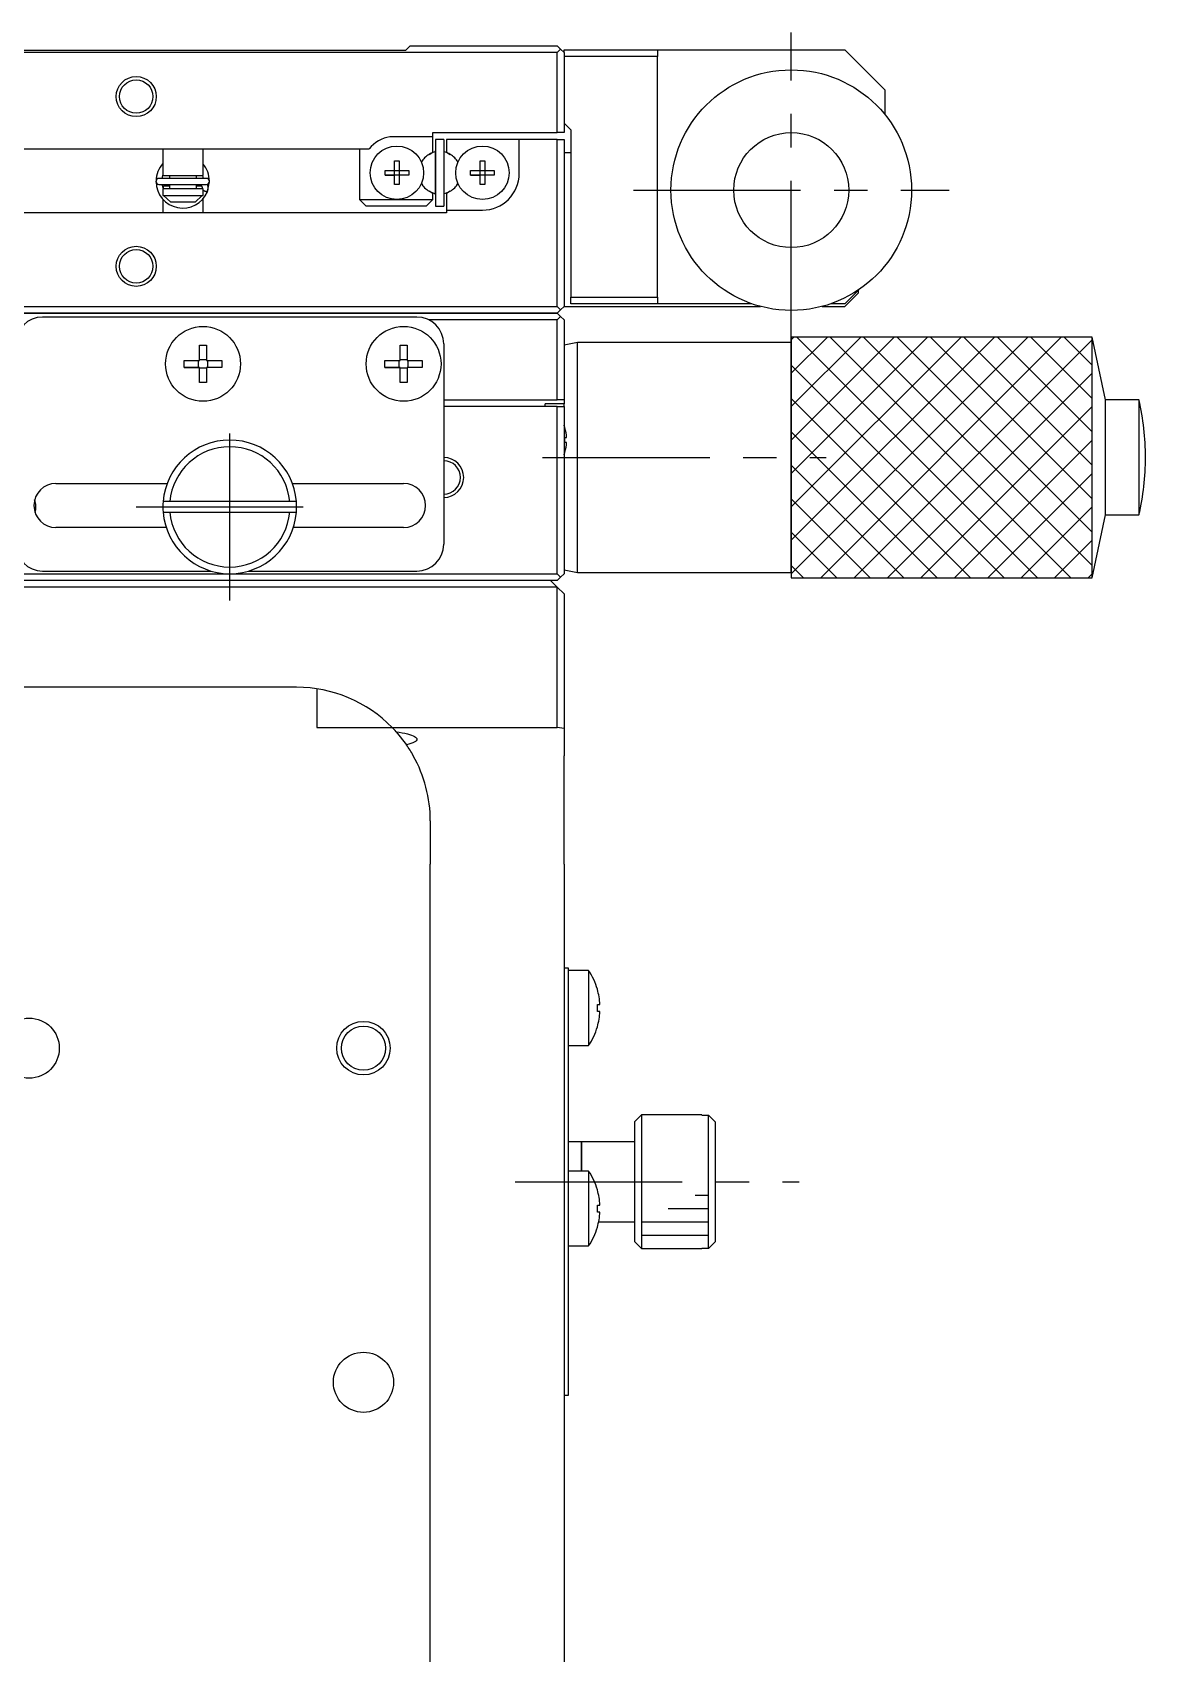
# Model space of a CAD drawing. Extents: x -524 to 387, y 9 to 736.
# Drawn here: x -135.8 to -52.6, y 615.2 to 736.5 of the extents above; entities that cross this region are included whole.
import ezdxf

# ---------------------------------------------------------------- set-up
doc = ezdxf.new("R2010")
doc.units = 0
doc.header["$LTSCALE"] = 10
doc.linetypes.add('CENTER', pattern=[2, 1.25, -0.25, 0.25, -0.25])
doc.linetypes.add('DASHED', pattern=[3.5, 2, -1.5])
doc.layers.get('0').update_dxf_attribs({"linetype": 'CONTINUOUS'})
doc.layers.add('CENTER', color=1, linetype='CENTER')

msp = doc.modelspace()

# ---------------------------------------------------------------- linework, layer by layer
at = {"color": 7, "linetype": 'CONTINUOUS'}
for p, q in [((-107.92803, 735.121593), (-164.22803, 735.121593)), ((-107.57803, 735.471593), (-107.92803, 735.121593)), ((-107.57803, 735.471593), (-96.57803, 735.471593)), ((-96.32803, 735.221593), (-96.57803, 735.471593)), ((-96.57803, 734.971593), (-96.32803, 735.221593)), ((-96.07803, 734.971593), (-96.32803, 735.221593)), ((-96.07803, 735.171593), (-89.07803, 735.171593)), ((-96.07803, 734.971593), (-96.07803, 735.171593)), ((-89.07803, 735.171593), (-89.07803, 734.671593)), ((-89.07803, 735.171593), (-75.07803, 735.171593)), ((-72.07803, 732.171593), (-75.07803, 735.171593)), ((-96.57803, 734.971593), (-175.57803, 734.971593)), ((-96.57803, 728.971593), (-96.57803, 734.971593)), ((-96.07803, 734.971593), (-96.07803, 728.971593)), ((-89.07803, 734.671593), (-96.07803, 734.671593)), ((-89.07803, 716.671593), (-89.07803, 734.671593)), ((-72.07803, 732.171593), (-72.07803, 730.328447)), ((-96.07803, 729.671593), (-95.57803, 729.171593)), ((-95.57803, 729.171593), (-95.57803, 716.671593)), ((-105.87803, 728.671593), (-109.100045, 728.671593)), ((-105.87803, 728.971593), (-96.57803, 728.971593)), ((-105.87803, 728.671593), (-105.87803, 728.971593)), ((-105.87803, 727.516005), (-105.87803, 728.671593)), ((-105.67803, 728.471593), (-105.67803, 723.471593)), ((-105.07803, 728.471593), (-105.67803, 728.471593)), ((-105.67803, 728.471593), (-105.67803, 727.530489)), ((-105.07803, 728.471593), (-105.07803, 723.471593)), ((-104.87803, 728.471593), (-104.87803, 727.516005)), ((-99.42803, 728.471593), (-104.87803, 728.471593)), ((-99.42803, 725.921593), (-99.42803, 728.471593)), ((-96.57803, 728.471593), (-99.42803, 728.471593)), ((-96.07803, 728.971593), (-96.57803, 728.971593)), ((-96.57803, 715.971593), (-96.57803, 728.471593)), ((-96.57803, 728.471593), (-96.07803, 728.471593)), ((-96.07803, 728.471593), (-96.07803, 715.971593)), ((-161.498968, 727.771593), (-110.657092, 727.771593)), ((-126.07803, 727.771593), (-126.07803, 725.771593)), ((-123.07803, 725.771593), (-123.07803, 727.771593)), ((-111.37803, 727.771593), (-111.37803, 723.971593)), ((-108.75803, 726.857954), (-108.39803, 726.857954)), ((-108.75803, 726.151593), (-108.75803, 726.857954)), ((-108.39803, 726.857954), (-108.39803, 726.151593)), ((-106.17178, 727.346408), (-105.87803, 727.516005)), ((-105.678032, 727.530488), (-105.678032, 727.621593)), ((-105.678032, 724.321593), (-105.678032, 727.621593)), ((-105.678032, 727.530488), (-105.678032, 727.621593)), ((-105.678032, 727.530488), (-105.678032, 727.621593)), ((-105.678032, 727.530488), (-105.678032, 727.621593)), ((-105.678032, 727.530488), (-105.678032, 727.621593)), ((-105.678032, 727.530488), (-105.678032, 727.621593)), ((-105.678032, 727.530488), (-105.678032, 727.621593)), ((-105.678032, 727.530488), (-105.678032, 727.621593)), ((-105.678032, 727.530488), (-105.678032, 727.621593)), ((-105.678032, 727.530488), (-105.678032, 727.621593)), ((-105.678032, 727.530488), (-105.678032, 727.621593)), ((-105.678032, 727.530488), (-105.678032, 727.621593)), ((-105.678032, 727.530488), (-105.678032, 727.621593)), ((-105.678032, 727.530488), (-105.678032, 727.621593)), ((-105.678032, 727.530488), (-105.678032, 727.621593)), ((-105.678032, 727.530488), (-105.678032, 727.621593)), ((-105.678032, 727.530488), (-105.678032, 727.621593)), ((-105.678032, 727.530488), (-105.678032, 727.621593)), ((-105.678032, 727.530488), (-105.678032, 727.621593)), ((-105.678032, 727.530488), (-105.678032, 727.621593)), ((-105.678032, 727.530488), (-105.678032, 727.621593)), ((-105.678032, 727.530488), (-105.678032, 727.621593)), ((-105.678032, 727.530488), (-105.678032, 727.621593)), ((-105.678032, 727.530488), (-105.678032, 727.621593)), ((-105.678032, 727.530488), (-105.678032, 727.621593)), ((-105.678032, 727.530488), (-105.678032, 727.621593)), ((-105.678032, 727.530488), (-105.678032, 727.621593)), ((-105.678032, 727.530488), (-105.678032, 727.621593)), ((-105.678032, 727.530488), (-105.678032, 727.621593)), ((-105.678032, 727.530488), (-105.678032, 727.621593)), ((-105.678032, 727.530488), (-105.678032, 727.621593)), ((-104.87803, 727.516005), (-104.58428, 727.346408)), ((-102.35803, 726.857954), (-101.99803, 726.857954)), ((-102.35803, 726.151593), (-102.35803, 726.857954)), ((-101.99803, 726.857954), (-101.99803, 726.151593)), ((-95.57803, 727.471593), (-96.07803, 727.471593)), ((-122.822401, 725.551087), (-126.372401, 725.551087)), ((-126.131693, 725.551141), (-126.082874, 725.771762)), ((-126.082874, 725.771762), (-126.078263, 725.786915)), ((-126.07803, 725.771593), (-123.07803, 725.771593)), ((-125.57803, 725.771593), (-125.57803, 725.551087)), ((-123.57803, 725.551087), (-123.57803, 725.771593)), ((-123.112014, 725.771644), (-123.062795, 725.551139)), ((-109.464391, 726.151593), (-108.75803, 726.151593)), ((-109.464391, 725.791593), (-109.464391, 726.151593)), ((-108.75803, 725.791593), (-109.464391, 725.791593)), ((-109.464391, 725.791593), (-108.75803, 725.791593)), ((-108.747658, 726.14122), (-108.75803, 726.151593)), ((-108.747658, 725.801965), (-108.75803, 725.791593)), ((-108.75803, 725.085231), (-108.75803, 725.791593)), ((-108.747658, 726.14122), (-108.408402, 726.14122)), ((-108.747658, 725.801965), (-108.747658, 726.14122)), ((-108.408402, 725.801965), (-108.747658, 725.801965)), ((-108.408402, 726.14122), (-108.39803, 726.151593)), ((-108.408402, 726.14122), (-108.408402, 725.801965)), ((-108.408402, 725.801965), (-108.39803, 725.791593)), ((-108.39803, 726.151593), (-107.691668, 726.151593)), ((-108.39803, 725.791593), (-108.39803, 725.085231)), ((-107.691668, 725.791593), (-108.39803, 725.791593)), ((-107.691668, 725.791593), (-108.39803, 725.791593)), ((-107.691668, 726.151593), (-107.691668, 725.791593)), ((-103.064391, 726.151593), (-102.35803, 726.151593)), ((-103.064391, 725.791593), (-103.064391, 726.151593)), ((-102.35803, 725.791593), (-103.064391, 725.791593)), ((-103.064391, 725.791593), (-102.35803, 725.791593)), ((-102.347658, 726.14122), (-102.35803, 726.151593)), ((-102.347658, 725.801965), (-102.35803, 725.791593)), ((-102.35803, 725.085231), (-102.35803, 725.791593)), ((-102.347658, 726.14122), (-102.008402, 726.14122)), ((-102.347658, 725.801965), (-102.347658, 726.14122)), ((-102.008402, 725.801965), (-102.347658, 725.801965)), ((-102.008402, 726.14122), (-101.99803, 726.151593)), ((-102.008402, 726.14122), (-102.008402, 725.801965)), ((-102.008402, 725.801965), (-101.99803, 725.791593)), ((-101.99803, 726.151593), (-101.291668, 726.151593)), ((-101.99803, 725.791593), (-101.99803, 725.085231)), ((-101.291668, 725.791593), (-101.99803, 725.791593)), ((-101.291668, 725.791593), (-101.99803, 725.791593)), ((-101.291668, 726.151593), (-101.291668, 725.791593)), ((-126.463143, 724.610092), (-126.442508, 724.554349)), ((-126.441581, 724.554821), (-126.428628, 724.524564)), ((-126.372401, 725.101087), (-122.822401, 725.101087)), ((-126.045575, 724.771562), (-126.132019, 725.101069)), ((-123.07803, 724.771593), (-126.07803, 724.771593)), ((-126.07803, 724.771593), (-126.07803, 724.271593)), ((-126.07803, 724.271593), (-126.023713, 724.271593)), ((-126.047922, 724.834613), (-126.047365, 724.848238)), ((-126.047779, 724.820981), (-126.047922, 724.834613)), ((-126.046937, 724.807377), (-126.047779, 724.820981)), ((-126.047365, 724.848238), (-126.04611, 724.861818)), ((-126.045398, 724.793839), (-126.046937, 724.807377)), ((-126.04611, 724.861818), (-126.04416, 724.875316)), ((-126.043169, 724.780403), (-126.045398, 724.793839)), ((-126.04416, 724.875316), (-126.041521, 724.888696)), ((-126.041316, 724.771577), (-126.043169, 724.780403)), ((-126.041521, 724.888696), (-126.038201, 724.901922)), ((-126.038201, 724.901922), (-126.03421, 724.914959)), ((-126.03421, 724.914959), (-126.029561, 724.927772)), ((-126.029561, 724.927772), (-126.024267, 724.940329)), ((-126.024267, 724.940329), (-126.018344, 724.952596)), ((-125.494545, 723.771593), (-126.023713, 724.271593)), ((-126.023713, 724.271593), (-123.132347, 724.271593)), ((-126.018344, 724.952596), (-126.01181, 724.964542)), ((-126.01181, 724.964542), (-126.004684, 724.976139)), ((-125.57803, 724.971593), (-126.007698, 724.971593)), ((-126.004684, 724.976139), (-125.996987, 724.987356)), ((-125.996987, 724.987356), (-125.988739, 724.998168)), ((-125.988739, 724.998168), (-125.979965, 725.008548)), ((-125.979965, 725.008548), (-125.970689, 725.018472)), ((-125.970689, 725.018472), (-125.960935, 725.027917)), ((-125.960935, 725.027917), (-125.95073, 725.036862)), ((-125.95073, 725.036862), (-125.9401, 725.045287)), ((-125.9401, 725.045287), (-125.929072, 725.053174)), ((-125.929072, 725.053174), (-125.917676, 725.060506)), ((-125.917676, 725.060506), (-125.90594, 725.067267)), ((-125.90594, 725.067267), (-125.893891, 725.073443)), ((-125.893891, 725.073443), (-125.881561, 725.079021)), ((-125.881561, 725.079021), (-125.868979, 725.083991)), ((-125.868979, 725.083991), (-125.856175, 725.088342)), ((-125.856175, 725.088342), (-125.843179, 725.092065)), ((-125.843179, 725.092065), (-125.830023, 725.095154)), ((-125.830023, 725.095154), (-125.816736, 725.097602)), ((-125.816736, 725.097602), (-125.80335, 725.099405)), ((-125.80335, 725.099405), (-125.789896, 725.100559)), ((-125.789896, 725.100559), (-125.776404, 725.101063)), ((-125.776404, 725.101063), (-125.772849, 725.101087)), ((-125.57803, 725.101087), (-125.57803, 724.771593)), ((-123.132347, 724.271593), (-123.661515, 723.771593)), ((-123.57803, 724.771593), (-123.57803, 725.101087)), ((-123.186884, 724.971593), (-123.57803, 724.971593)), ((-123.421952, 725.101087), (-123.409166, 725.100789)), ((-123.409166, 725.100789), (-123.395702, 725.09984)), ((-123.395702, 725.09984), (-123.382301, 725.098244)), ((-123.382301, 725.098244), (-123.368993, 725.096002)), ((-123.368993, 725.096002), (-123.35581, 725.093122)), ((-123.35581, 725.093122), (-123.342783, 725.089607)), ((-123.342783, 725.089607), (-123.329941, 725.085466)), ((-123.329941, 725.085466), (-123.317314, 725.080708)), ((-123.317314, 725.080708), (-123.304931, 725.075342)), ((-123.304931, 725.075342), (-123.292823, 725.06938)), ((-123.292823, 725.06938), (-123.281018, 725.062834)), ((-123.281018, 725.062834), (-123.269545, 725.055717)), ((-123.269545, 725.055717), (-123.25843, 725.048046)), ((-123.25843, 725.048046), (-123.247703, 725.039836)), ((-123.247703, 725.039836), (-123.237388, 725.031105)), ((-123.237388, 725.031105), (-123.227514, 725.021873)), ((-123.227514, 725.021873), (-123.218105, 725.012158)), ((-123.218105, 725.012158), (-123.209185, 725.001984)), ((-123.209185, 725.001984), (-123.200779, 724.991373)), ((-123.200779, 724.991373), (-123.192909, 724.980349)), ((-123.192909, 724.980349), (-123.185598, 724.968938)), ((-123.185598, 724.968938), (-123.178865, 724.957167)), ((-123.178865, 724.957167), (-123.172731, 724.945065)), ((-123.172731, 724.945065), (-123.167212, 724.932661)), ((-123.167212, 724.932661), (-123.162327, 724.919985)), ((-123.162327, 724.919985), (-123.15809, 724.90707)), ((-123.15809, 724.90707), (-123.154513, 724.893948)), ((-123.154513, 724.893948), (-123.151609, 724.880655)), ((-123.153303, 724.772385), (-123.153483, 724.771588)), ((-123.150658, 724.785764), (-123.153303, 724.772385)), ((-123.151609, 724.880655), (-123.149388, 724.867223)), ((-123.148703, 724.799261), (-123.150658, 724.785764)), ((-123.149388, 724.867223), (-123.147856, 724.853689)), ((-123.147443, 724.812838), (-123.148703, 724.799261)), ((-123.147856, 724.853689), (-123.147019, 724.84009)), ((-123.146881, 724.82646), (-123.147443, 724.812838)), ((-123.147019, 724.84009), (-123.146881, 724.82646)), ((-123.132347, 724.271593), (-123.07803, 724.271593)), ((-123.013655, 724.621773), (-123.078034, 724.652944)), ((-123.07803, 724.271593), (-123.07803, 724.771593)), ((-123.07803, 724.663908), (-123.063902, 724.656773)), ((-123.063902, 724.656773), (-123.0491, 724.649536)), ((-123.0491, 724.649536), (-123.033722, 724.642246)), ((-123.033722, 724.642246), (-123.017866, 724.634948)), ((-123.017866, 724.634948), (-123.001635, 724.62769)), ((-122.757098, 724.545454), (-123.013655, 724.621773)), ((-123.001635, 724.62769), (-122.985134, 724.620519)), ((-122.985134, 724.620519), (-122.968469, 724.613481)), ((-122.968469, 724.613481), (-122.951749, 724.606622)), ((-122.951749, 724.606622), (-122.935081, 724.599987)), ((-122.935081, 724.599987), (-122.918574, 724.593618)), ((-122.918574, 724.593618), (-122.902335, 724.587556)), ((-122.902335, 724.587556), (-122.886467, 724.581841)), ((-122.886467, 724.581841), (-122.871074, 724.576509)), ((-122.871074, 724.576509), (-122.856256, 724.571596)), ((-122.856256, 724.571596), (-122.842108, 724.567132)), ((-122.842108, 724.567132), (-122.828722, 724.563147)), ((-122.828722, 724.563147), (-122.816185, 724.559667)), ((-122.816185, 724.559667), (-122.804577, 724.556713)), ((-122.804577, 724.556713), (-122.793973, 724.554306)), ((-122.793973, 724.554306), (-122.784443, 724.552461)), ((-122.784443, 724.552461), (-122.776048, 724.551189)), ((-122.776048, 724.551189), (-122.768842, 724.550499)), ((-122.77162, 724.512227), (-122.757123, 724.54557)), ((-122.768842, 724.550499), (-122.762872, 724.550395)), ((-122.762872, 724.550395), (-122.758176, 724.550878)), ((-122.758176, 724.550878), (-122.75279, 724.553497)), ((-122.75355, 725.109843), (-122.754329, 725.111674)), ((-122.740424, 725.076542), (-122.75355, 725.109843)), ((-122.75279, 724.553497), (-122.752293, 724.554349)), ((-122.752293, 724.554349), (-122.739956, 724.585936)), ((-122.728978, 725.042638), (-122.740424, 725.076542)), ((-122.739956, 724.585936), (-122.728571, 724.619868)), ((-122.732617, 724.606183), (-122.598868, 725.29743)), ((-122.71924, 725.008216), (-122.728978, 725.042638)), ((-122.728571, 724.619868), (-122.718896, 724.654317)), ((-122.711234, 724.973359), (-122.71924, 725.008216)), ((-122.718896, 724.654317), (-122.710955, 724.689196)), ((-122.704979, 724.938152), (-122.711234, 724.973359)), ((-122.710955, 724.689196), (-122.704768, 724.72442)), ((-122.70049, 724.902682), (-122.704979, 724.938152)), ((-122.704768, 724.72442), (-122.700348, 724.759903)), ((-122.697778, 724.867035), (-122.70049, 724.902682)), ((-122.700348, 724.759903), (-122.697707, 724.795558)), ((-122.696849, 724.831298), (-122.697778, 724.867035)), ((-122.697707, 724.795558), (-122.696849, 724.831298)), ((-108.39803, 725.085231), (-108.75803, 725.085231)), ((-105.87803, 724.427181), (-106.17178, 724.596777)), ((-105.87803, 723.971593), (-105.87803, 724.427181)), ((-105.678032, 724.321593), (-105.678032, 724.412697)), ((-105.678032, 724.321593), (-105.678032, 724.412697)), ((-105.678032, 724.321593), (-105.678032, 724.412697)), ((-105.678032, 724.321593), (-105.678032, 724.412697)), ((-105.678032, 724.321593), (-105.678032, 724.412697)), ((-105.678032, 724.321593), (-105.678032, 724.412697)), ((-105.678032, 724.321593), (-105.678032, 724.412697)), ((-105.678032, 724.321593), (-105.678032, 724.412697)), ((-105.678032, 724.321593), (-105.678032, 724.412697)), ((-105.678032, 724.321593), (-105.678032, 724.412697)), ((-105.678032, 724.321593), (-105.678032, 724.412697)), ((-105.678032, 724.321593), (-105.678032, 724.412697)), ((-105.678032, 724.321593), (-105.678032, 724.412697)), ((-105.678032, 724.321593), (-105.678032, 724.412697)), ((-105.678032, 724.321593), (-105.678032, 724.412697)), ((-105.678032, 724.321593), (-105.678032, 724.412697)), ((-105.678032, 724.321593), (-105.678032, 724.412697)), ((-105.678032, 724.321593), (-105.678032, 724.412697)), ((-105.678032, 724.321593), (-105.678032, 724.412697)), ((-105.678032, 724.321593), (-105.678032, 724.412697)), ((-105.678032, 724.321593), (-105.678032, 724.412697)), ((-105.67803, 724.412697), (-105.67803, 723.471593)), ((-104.58428, 724.596777), (-104.87803, 724.427181)), ((-104.87803, 724.427181), (-104.87803, 723.171593)), ((-101.99803, 725.085231), (-102.35803, 725.085231)), ((-104.87803, 722.971593), (-167.27803, 722.971593)), ((-126.07803, 723.983341), (-126.07803, 722.971593)), ((-123.661515, 723.771593), (-125.494545, 723.771593)), ((-123.07803, 722.971593), (-123.07803, 724.027262)), ((-111.37803, 723.971593), (-108.57803, 723.971593)), ((-110.87803, 723.471593), (-111.37803, 723.971593)), ((-106.37803, 723.471593), (-110.87803, 723.471593)), ((-108.57803, 723.971593), (-105.87803, 723.971593)), ((-105.87803, 723.971593), (-106.37803, 723.471593)), ((-105.67803, 723.471593), (-105.07803, 723.471593)), ((-104.87803, 723.171593), (-104.87803, 722.971593)), ((-104.87803, 723.171593), (-102.17803, 723.171593)), ((-75.07803, 716.171593), (-74.026988, 717.222635)), ((-75.07803, 715.971593), (-74.07803, 716.971593)), ((-74.07803, 717.171593), (-74.07803, 716.971593)), ((-175.57803, 715.971593), (-96.57803, 715.971593)), ((-96.32803, 715.721593), (-96.57803, 715.971593)), ((-96.32803, 715.721593), (-96.57803, 715.471593)), ((-96.07803, 715.971593), (-96.32803, 715.721593)), ((-96.07803, 715.971593), (-81.382374, 715.971593)), ((-95.57803, 716.671593), (-89.07803, 716.671593)), ((-95.57803, 716.171593), (-95.57803, 716.671593)), ((-89.07803, 716.171593), (-95.57803, 716.171593)), ((-89.07803, 716.671593), (-89.07803, 716.171593)), ((-82.03607, 716.171593), (-89.07803, 716.171593)), ((-76.773686, 715.971593), (-75.07803, 715.971593)), ((-75.07803, 716.171593), (-76.11999, 716.171593)), ((-175.57803, 715.471593), (-96.57803, 715.471593)), ((-96.57803, 715.471593), (-175.57803, 715.471593)), ((-107.07803, 715.171593), (-135.07803, 715.171593)), ((-96.57803, 714.971593), (-106.20625, 714.971593)), ((-96.57803, 715.471593), (-96.32803, 715.221593)), ((-96.32803, 715.221593), (-96.57803, 714.971593)), ((-96.57803, 708.971593), (-96.57803, 714.971593)), ((-96.32803, 715.221593), (-96.07803, 714.971593)), ((-96.07803, 714.971593), (-96.07803, 708.971593)), ((-95.07803, 713.271593), (-96.07803, 713.071593)), ((-95.07803, 696.071593), (-95.07803, 713.271593)), ((-79.07803, 713.271593), (-95.07803, 713.271593)), ((-79.07803, 713.671593), (-79.07803, 695.671593)), ((-79.07803, 713.671593), (-79.07803, 713.271593)), ((-56.57803, 713.671593), (-79.07803, 713.671593)), ((-79.07803, 696.071593), (-79.07803, 713.271593)), ((-56.57803, 704.671593), (-56.57803, 713.671593)), ((-55.57803, 708.971593), (-56.57803, 713.671593)), ((-123.33803, 713.070732), (-122.81803, 713.070732)), ((-123.33803, 711.931593), (-123.33803, 713.070732)), ((-122.81803, 713.070732), (-122.81803, 711.931593)), ((-108.33803, 713.070732), (-107.81803, 713.070732)), ((-108.33803, 711.931593), (-108.33803, 713.070732)), ((-107.81803, 713.070732), (-107.81803, 711.931593)), ((-105.07803, 713.171593), (-105.07803, 698.171593)), ((-124.477169, 711.411593), (-124.477169, 711.931593)), ((-124.477169, 711.931593), (-123.33803, 711.931593)), ((-123.33803, 711.411593), (-124.477169, 711.411593)), ((-124.477169, 711.411593), (-123.407472, 711.411593)), ((-123.407472, 711.411593), (-123.407472, 711.931593)), ((-123.33803, 711.411593), (-123.407472, 711.411593)), ((-123.33803, 712.001034), (-122.81803, 712.001034)), ((-123.33803, 710.272453), (-123.33803, 711.411593)), ((-122.81803, 711.342151), (-123.33803, 711.342151)), ((-122.81803, 711.931593), (-121.678891, 711.931593)), ((-122.81803, 711.411593), (-122.81803, 710.272453)), ((-121.678891, 711.411593), (-122.81803, 711.411593)), ((-122.748588, 711.411593), (-122.81803, 711.411593)), ((-122.748588, 711.931593), (-122.748588, 711.411593)), ((-121.678891, 711.411593), (-122.748588, 711.411593)), ((-121.678891, 711.931593), (-121.678891, 711.411593)), ((-109.477169, 711.411593), (-109.477169, 711.931593)), ((-109.477169, 711.931593), (-108.33803, 711.931593)), ((-108.33803, 711.411593), (-109.477169, 711.411593)), ((-109.477169, 711.411593), (-108.407472, 711.411593)), ((-108.407472, 711.411593), (-108.407472, 711.931593)), ((-108.33803, 711.411593), (-108.407472, 711.411593)), ((-108.33803, 712.001034), (-107.81803, 712.001034)), ((-108.33803, 710.272453), (-108.33803, 711.411593)), ((-107.81803, 711.342151), (-108.33803, 711.342151)), ((-107.81803, 711.931593), (-106.678891, 711.931593)), ((-107.81803, 711.411593), (-107.81803, 710.272453)), ((-106.678891, 711.411593), (-107.81803, 711.411593)), ((-107.748588, 711.411593), (-107.81803, 711.411593)), ((-107.748588, 711.931593), (-107.748588, 711.411593)), ((-106.678891, 711.411593), (-107.748588, 711.411593)), ((-106.678891, 711.931593), (-106.678891, 711.411593)), ((-122.81803, 710.272453), (-123.33803, 710.272453)), ((-107.81803, 710.272453), (-108.33803, 710.272453)), ((-105.07803, 708.971593), (-96.57803, 708.971593)), ((-96.57803, 708.471593), (-105.07803, 708.471593)), ((-96.07803, 708.671593), (-97.47803, 708.671593)), ((-97.47803, 708.471593), (-97.47803, 708.671593)), ((-96.07803, 708.971593), (-96.57803, 708.971593)), ((-96.57803, 695.971593), (-96.57803, 708.471593)), ((-96.57803, 708.471593), (-96.07803, 708.471593)), ((-96.07803, 708.971593), (-96.07803, 708.671593)), ((-96.07803, 708.471593), (-96.07803, 708.671593)), ((-96.07803, 708.471593), (-96.07803, 695.971593)), ((-55.57803, 704.671593), (-55.57803, 708.971593)), ((-53.07803, 708.971593), (-55.57803, 708.971593)), ((-53.07803, 708.971593), (-53.07803, 700.371593)), ((-96.008508, 706.857954), (-96.003886, 706.860209)), ((-96.008508, 706.151593), (-95.888171, 706.151593)), ((-96.008508, 705.791593), (-96.008508, 706.151593)), ((-95.888171, 705.791593), (-96.008508, 705.791593)), ((-96.003886, 705.082977), (-96.008508, 705.085231)), ((-56.57803, 695.671593), (-56.57803, 704.671593)), ((-55.57803, 700.371593), (-55.57803, 704.671593)), ((-134.07803, 702.721593), (-125.761778, 702.721593)), ((-116.394281, 702.721593), (-108.07803, 702.721593)), ((-125.560217, 701.371593), (-126.062004, 701.371593)), ((-116.595843, 701.371593), (-125.560217, 701.371593)), ((-116.094056, 701.371593), (-116.595843, 701.371593)), ((-126.062004, 700.571593), (-125.560217, 700.571593)), ((-125.560217, 700.571593), (-116.595843, 700.571593)), ((-116.595843, 700.571593), (-116.094056, 700.571593)), ((-56.57803, 695.671593), (-55.57803, 700.371593)), ((-55.57803, 700.371593), (-53.07803, 700.371593)), ((-125.831713, 699.421593), (-134.07803, 699.421593)), ((-108.07803, 699.421593), (-116.324347, 699.421593)), ((-96.07803, 696.271593), (-95.07803, 696.071593)), ((-175.57803, 695.971593), (-121.07803, 695.971593)), ((-96.57803, 695.471593), (-175.57803, 695.471593)), ((-135.07803, 696.171593), (-122.47803, 696.171593)), ((-121.07803, 695.971593), (-96.57803, 695.971593)), ((-119.67803, 696.171593), (-107.07803, 696.171593)), ((-97.07803, 695.471593), (-96.57803, 694.971593)), ((-96.32803, 695.721593), (-96.57803, 695.971593)), ((-96.32803, 695.721593), (-96.57803, 695.471593)), ((-96.07803, 695.971593), (-96.32803, 695.721593)), ((-95.07803, 696.071593), (-79.07803, 696.071593)), ((-79.07803, 696.071593), (-79.07803, 695.671593)), ((-79.07803, 695.671593), (-56.57803, 695.671593)), ((-96.57803, 694.971593), (-175.57803, 694.971593)), ((-96.57803, 684.471593), (-96.57803, 694.971593)), ((-96.57803, 694.971593), (-96.07803, 694.471593)), ((-96.07803, 694.471593), (-96.07803, 684.383429)), ((-116.07803, 687.471593), (-156.07803, 687.471593)), ((-114.57803, 687.358453), (-114.57803, 684.471593)), ((-114.57803, 684.471593), (-108.936353, 684.471593)), ((-108.936601, 684.471593), (-96.57803, 684.471593)), ((-108.633385, 684.148213), (-108.399741, 684.113823)), ((-108.631462, 684.146069), (-107.861032, 683.170799)), ((-96.07803, 684.383429), (-96.57803, 684.471593)), ((-96.07803, 684.383429), (-96.07803, 682.355907)), ((-108.399741, 684.113823), (-108.181603, 684.0764)), ((-108.181603, 684.0764), (-107.980232, 684.036161)), ((-107.980232, 684.036161), (-107.796796, 683.993338)), ((-107.682306, 683.2172), (-107.861032, 683.170799)), ((-107.796796, 683.993338), (-107.632356, 683.948181)), ((-107.525055, 683.265959), (-107.682306, 683.2172)), ((-107.632356, 683.948181), (-107.487864, 683.900949)), ((-107.390276, 683.316766), (-107.525055, 683.265959)), ((-107.487864, 683.900949), (-107.364157, 683.851917)), ((-107.27882, 683.369302), (-107.390276, 683.316766)), ((-107.364157, 683.851917), (-107.26195, 683.801369)), ((-107.191393, 683.423233), (-107.27882, 683.369302)), ((-107.26195, 683.801369), (-107.181835, 683.749596)), ((-107.128546, 683.478219), (-107.191393, 683.423233)), ((-107.181835, 683.749596), (-107.124277, 683.6969)), ((-107.090679, 683.533911), (-107.128546, 683.478219)), ((-107.124277, 683.6969), (-107.089608, 683.643584)), ((-107.07803, 683.589958), (-107.090679, 683.533911)), ((-107.089608, 683.643584), (-107.07803, 683.589958)), ((-96.07803, 674.244311), (-96.07803, 682.355907)), ((-106.07803, 677.471593), (-106.07803, 674.244311)), ((-106.07803, 595.471593), (-106.07803, 674.244311)), ((-96.07803, 674.244311), (-96.07803, 596.471593)), ((-96.07803, 666.471593), (-95.77803, 666.471593)), ((-95.77803, 666.471593), (-95.77803, 664.471593)), ((-94.235567, 666.271593), (-95.77803, 666.271593)), ((-94.235567, 666.271593), (-94.235567, 663.471593)), ((-93.584825, 664.870732), (-93.578657, 664.87374)), ((-95.77803, 664.471593), (-95.77803, 636.471593)), ((-93.584825, 663.731593), (-93.391568, 663.731593)), ((-93.584825, 663.211593), (-93.584825, 663.731593)), ((-94.235567, 663.471593), (-94.235567, 660.671593)), ((-93.391568, 663.211593), (-93.584825, 663.211593)), ((-93.578657, 662.069445), (-93.584825, 662.072453)), ((-95.77803, 660.671593), (-94.235567, 660.671593)), ((-90.27803, 655.471593), (-90.77803, 654.971593)), ((-90.27803, 655.471593), (-90.27803, 645.471593)), ((-85.77803, 655.471593), (-90.27803, 655.471593)), ((-85.77803, 655.471593), (-85.77803, 655.455567)), ((-85.77803, 655.455567), (-85.27803, 655.455567)), ((-85.27803, 645.487618), (-85.27803, 655.455567)), ((-85.27803, 655.455567), (-84.77803, 654.95378)), ((-90.77803, 645.971593), (-90.77803, 654.971593)), ((-84.77803, 654.95378), (-84.77803, 645.989406)), ((-94.77803, 653.471593), (-95.77803, 653.471593)), ((-94.77803, 653.471593), (-94.77803, 651.271593)), ((-94.77803, 651.271593), (-94.77803, 653.471593)), ((-90.77803, 653.471593), (-94.77803, 653.471593)), ((-94.235567, 651.271593), (-95.77803, 651.271593)), ((-94.235567, 651.271593), (-94.235567, 648.471593)), ((-93.584825, 649.870732), (-93.578657, 649.87374)), ((-94.235567, 648.471593), (-94.235567, 645.671593)), ((-93.584825, 648.731593), (-93.391568, 648.731593)), ((-93.584825, 648.211593), (-93.584825, 648.731593)), ((-93.391568, 648.211593), (-93.584825, 648.211593)), ((-93.578657, 647.069445), (-93.584825, 647.072453)), ((-93.485955, 647.471593), (-90.77803, 647.471593)), ((-95.77803, 645.671593), (-94.235567, 645.671593)), ((-90.77803, 645.971593), (-90.27803, 645.471593)), ((-90.27803, 645.471593), (-85.77803, 645.471593)), ((-85.77803, 645.487618), (-85.77803, 645.471593)), ((-85.27803, 645.487618), (-85.77803, 645.487618)), ((-84.77803, 645.989406), (-85.27803, 645.487618)), ((-95.77803, 636.471593), (-95.77803, 634.471593)), ((-95.77803, 634.471593), (-96.07803, 634.471593))]:
    msp.add_line(p, q, dxfattribs=at)
at = {"color": 3, "linetype": 'CONTINUOUS'}
for p, q in [((-79.07803, 713.472348), (-78.878785, 713.671593)), ((-79.07803, 710.972348), (-76.378785, 713.671593)), ((-79.07803, 708.472348), (-73.878785, 713.671593)), ((-79.07803, 705.972348), (-71.378785, 713.671593)), ((-79.07803, 703.472348), (-68.878785, 713.671593)), ((-79.07803, 700.972348), (-66.378785, 713.671593)), ((-79.07803, 698.472348), (-63.878785, 713.671593)), ((-79.07803, 695.972348), (-61.378785, 713.671593)), ((-78.665155, 713.671593), (-60.665155, 695.671593)), ((-76.878785, 695.671593), (-58.878785, 713.671593)), ((-76.165155, 713.671593), (-58.165155, 695.671593)), ((-74.378785, 695.671593), (-56.57803, 713.472348)), ((-73.665155, 713.671593), (-56.57803, 696.584467)), ((-71.165155, 713.671593), (-56.57803, 699.084467)), ((-68.665155, 713.671593), (-56.57803, 701.584467)), ((-66.165155, 713.671593), (-56.57803, 704.084467)), ((-63.665155, 713.671593), (-56.57803, 706.584467)), ((-61.165155, 713.671593), (-56.57803, 709.084467)), ((-58.665155, 713.671593), (-56.57803, 711.584467)), ((-79.07803, 711.584467), (-63.165155, 695.671593)), ((-71.878785, 695.671593), (-56.57803, 710.972348)), ((-79.07803, 709.084467), (-65.665155, 695.671593)), ((-69.378785, 695.671593), (-56.57803, 708.472348)), ((-79.07803, 706.584467), (-68.165155, 695.671593)), ((-66.878785, 695.671593), (-56.57803, 705.972348)), ((-79.07803, 704.084467), (-70.665155, 695.671593)), ((-64.378785, 695.671593), (-56.57803, 703.472348)), ((-79.07803, 701.584467), (-73.165155, 695.671593)), ((-61.878785, 695.671593), (-56.57803, 700.972348)), ((-79.07803, 699.084467), (-75.665155, 695.671593)), ((-59.378785, 695.671593), (-56.57803, 698.472348)), ((-79.07803, 696.584467), (-78.165155, 695.671593)), ((-56.878785, 695.671593), (-56.57803, 695.972348)), ((-86.27803, 649.471593), (-85.27803, 649.471593)), ((-88.27803, 648.471593), (-85.27803, 648.471593)), ((-90.27803, 647.471593), (-85.27803, 647.471593)), ((-90.27803, 646.471593), (-85.27803, 646.471593))]:
    msp.add_line(p, q, dxfattribs=at)
at = {"color": 3, "linetype": 'DASHED'}
for p, q in [((-56.57803, 713.671593), (-79.07803, 713.671593)), ((-79.07803, 713.671593), (-79.07803, 695.671593)), ((-56.57803, 695.671593), (-56.57803, 713.671593)), ((-79.07803, 695.671593), (-56.57803, 695.671593))]:
    msp.add_line(p, q, dxfattribs=at)
at = {"color": 3, "linetype": 'CONTINUOUS'}
for centre, radius in [((-128.07803, 731.671593), 1.5), ((-128.07803, 718.971593), 1.5), ((-111.07803, 660.471593), 2)]:
    msp.add_circle(centre, radius, dxfattribs=at)
at = {"color": 7, "linetype": 'CONTINUOUS'}
for centre, radius in [((-128.07803, 731.671593), 1.25), ((-79.07803, 724.671593), 9), ((-108.57803, 725.971593), 2), ((-102.17803, 725.971593), 2), ((-79.07803, 724.671593), 4.3), ((-128.07803, 718.971593), 1.25), ((-123.07803, 711.671593), 2.8), ((-108.07803, 711.671593), 2.8), ((-136.07803, 660.471593), 2.25), ((-111.07803, 660.471593), 1.65), ((-111.07803, 635.471593), 2.25)]:
    msp.add_circle(centre, radius, dxfattribs=at)
for centre, radius, start, end in [((-108.57803, 725.971593), 2.75, 100.942499, 139.114807), ((-124.601985, 725.327706), 1.994111, 137.758977, 179.233591), ((-124.602192, 725.324386), 2.003618, 0.78297, 40.460387), ((-105.26322, 725.856593), 1.75, 134.995594, 148.113496), ((-105.378031, 725.971593), 1.5875, 134.999975, 149.566737), ((-105.37803, 725.971593), 1.5875, 120, 135), ((-105.378031, 725.971593), 1.5875, 100.893136, 120), ((-105.378031, 725.971593), 1.5875, 59.999969, 79.106991), ((-105.37803, 725.971593), 1.5875, 45, 60), ((-105.49284, 725.856593), 1.75, 31.886504, 45.004406), ((-105.378031, 725.971593), 1.5875, 30.433182, 44.999975), ((-126.372401, 725.326087), 0.225, 90, 270), ((-122.822401, 725.326087), 0.225, 270, 90), ((-102.17803, 725.921593), 2.75, 270, 0), ((-124.59724, 725.326446), 1.998953, 180.830461, 337.286566), ((-105.26322, 726.086593), 1.75, 211.886504, 225.004406), ((-105.378031, 725.971593), 1.5875, 210.433263, 225.000025), ((-105.37803, 725.971593), 1.5875, 225, 240), ((-105.378031, 725.971593), 1.5875, 240.000031, 259.106956), ((-105.378031, 725.971593), 1.5875, 280.89301, 300), ((-105.37803, 725.971593), 1.5875, 300, 315), ((-105.378031, 725.971593), 1.5875, 315.000025, 329.566818), ((-105.49284, 726.086593), 1.75, 314.995594, 328.113496), ((-135.07803, 713.171593), 2, 90, 180), ((-107.07803, 713.171593), 2, 0, 90), ((-71.31803, 704.671593), 18.74, 0, 13.265029), ((-121.07803, 700.971593), 5, 4.588566, 175.411434), ((-99.07803, 705.971593), 3.2, 16.122533, 20.364135), ((-99.07803, 705.971593), 3.194933, 3.229709, 16.106712), ((-121.07803, 700.971593), 4.5, 5.099689, 174.900311), ((-99.07803, 705.971593), 3.2, 339.635865, 343.877467), ((-99.07803, 705.971593), 3.194933, 343.893288, 356.770291), ((-105.07803, 703.171593), 1.25, 270, 90), ((-71.31803, 704.671593), 18.74, 346.734971, 0), ((-134.07803, 701.071593), 1.65, 90, 270), ((-108.07803, 701.071593), 1.65, 270, 90), ((-121.07803, 700.971593), 5, 175.411434, 184.588566), ((-121.07803, 700.971593), 5, 355.411434, 4.588566), ((-121.07803, 700.971593), 5, 184.588566, 355.411434), ((-121.07803, 700.971593), 4.5, 185.099689, 354.900311), ((-135.07803, 698.171593), 2, 180, 270), ((-107.07803, 698.171593), 2, 270, 0), ((-116.07803, 677.471593), 10, 44.427004, 90), ((-116.07803, 677.471593), 10, 41.886877, 44.427004), ((-116.07803, 677.471593), 10, 29.237538, 34.744691), ((-116.078332, 677.471514), 10.000302, 0.000451, 29.237086), ((-98.37803, 663.471593), 5, 16.285843, 34.055798), ((-98.37803, 663.471593), 4.993235, 2.984767, 16.272555), ((-98.37803, 663.471593), 4.993235, 343.727445, 357.015233), ((-98.37803, 663.471593), 5, 325.944202, 343.714157), ((-98.37803, 648.471593), 5, 16.285843, 34.055798), ((-98.37803, 648.471593), 4.993235, 2.984767, 16.272555), ((-98.37803, 648.471593), 4.993235, 343.727445, 357.015233), ((-98.37803, 648.471593), 5, 325.944202, 343.714157)]:
    msp.add_arc(centre, radius, start, end, dxfattribs=at)
at = {"color": 3, "linetype": 'CONTINUOUS'}
for centre, start, end in [((-105.07803, 703.171593), 270, 90), ((-137.07803, 700.971593), 343.366025, 20.45228)]:
    msp.add_arc(centre, 1.5, start, end, dxfattribs=at)
at = {"layer": 'CENTER', "color": 1, "linetype": 'CENTER'}
for p, q in [((-79.07803, 712.871593), (-79.07803, 736.471593)), ((-90.87803, 724.671593), (-67.27803, 724.671593)), ((-121.07803, 693.971593), (-121.07803, 707.971593)), ((-97.67803, 704.671593), (-76.47803, 704.671593)), ((-128.07803, 700.971593), (-114.07803, 700.971593)), ((-99.72803, 650.471593), (-78.47803, 650.471593))]:
    msp.add_line(p, q, dxfattribs=at)

doc.saveas('drawing.dxf')
